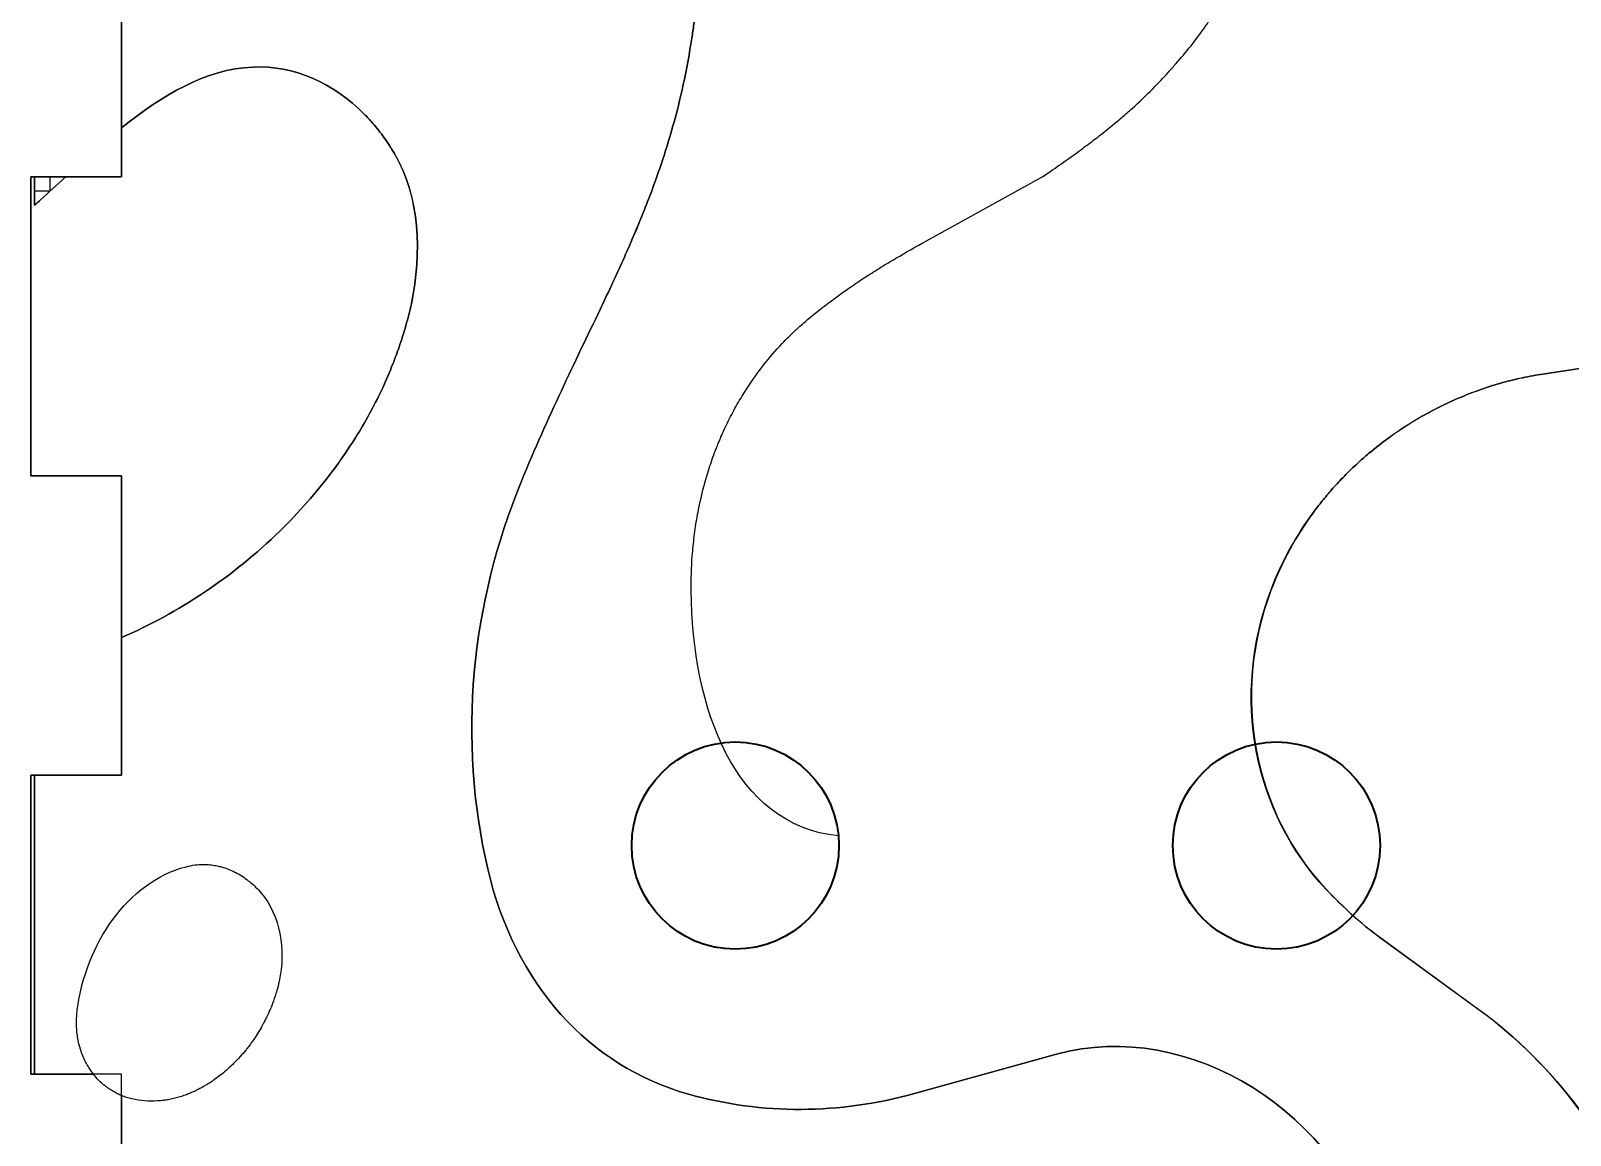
# Model space of a CAD drawing. Header units: millimetres. Extents: x 14 to 1319, y 14 to 743.
# Drawn here: x 670.7 to 911.3, y 326.9 to 499.6 of the extents above; entities that cross this region are included whole.
import ezdxf

# ---------------------------------------------------------------- set-up
doc = ezdxf.new("R2010")
doc.units = ezdxf.units.MM
doc.layers.add('Layer 1', color=7, linetype='Continuous')

msp = doc.modelspace()

# ---------------------------------------------------------------- linework, layer by layer
at = {"layer": 'Layer 1', "color": 1, "lineweight": 25, "true_color": 0xff0000}
for p, q in [((684.86, 476.78), (684.86, 504)), ((670.68, 476.78), (684.86, 476.78)), ((670.68, 429.98), (670.68, 476.78)), ((684.86, 429.98), (670.68, 429.98)), ((684.86, 383.18), (684.86, 429.98)), ((670.68, 383.18), (684.86, 383.18)), ((670.68, 336.38), (670.68, 383.18)), ((684.86, 336.38), (670.68, 336.38)), ((684.86, 289.58), (684.86, 336.38))]:
    msp.add_line(p, q, dxfattribs=at)
at = {"layer": 'Layer 1', "color": 7}
for p, q in [((673.71, 474.54), (673.71, 476.78)), ((671.27, 474.55), (673.72, 474.55))]:
    msp.add_line(p, q, dxfattribs=at)
at = {"layer": 'Layer 1', "color": 250, "lineweight": 35, "true_color": 0x231f20}
for centre in [(780.82, 372.16), (865.42, 372.16), (865.42, 372.16)]:
    msp.add_circle(centre, 16.2, dxfattribs=at)
at = {"layer": 'Layer 1'}
for points, knots in [([(852.02, 497.22), (852.3, 497.56), (852.57, 497.91), (852.83, 498.26), (853.49, 499.13), (854.14, 500.02), (854.75, 500.93), (854.99, 501.28), (855.23, 501.64), (855.46, 502), (856.13, 503.02), (856.77, 504.06), (857.38, 505.13), (858.19, 506.56), (858.96, 508.04), (859.68, 509.55), (860.16, 510.57), (860.62, 511.61), (861.05, 512.67), (861.48, 513.71), (861.88, 514.78), (862.26, 515.87)], [135, 135, 135, 135, 136, 136, 136, 137, 137, 137, 138, 138, 138, 139, 139, 139, 140, 140, 140, 141, 141, 141, 142, 142, 142, 142]), ([(775.43, 512.36), (775.4, 511.79), (775.37, 511.23), (775.33, 510.67), (775.29, 509.94), (775.24, 509.23), (775.18, 508.52), (775.14, 507.94), (775.09, 507.36), (775.04, 506.79), (774.95, 505.77), (774.85, 504.78), (774.74, 503.79), (774.63, 502.81), (774.51, 501.85), (774.38, 500.89), (774.28, 500.17), (774.18, 499.45), (774.07, 498.74)], [157, 157, 157, 157, 158, 158, 158, 159, 159, 159, 160, 160, 160, 161, 161, 161, 162, 162, 162, 163, 163, 163, 163]), ([(774.07, 498.74), (774.18, 499.45), (774.28, 500.17), (774.38, 500.89), (774.51, 501.85), (774.63, 502.81), (774.74, 503.79), (774.84, 504.78), (774.94, 505.77), (775.04, 506.79), (775.09, 507.36), (775.14, 507.94), (775.18, 508.52), (775.24, 509.23), (775.29, 509.94), (775.33, 510.67), (775.37, 511.23), (775.4, 511.79), (775.43, 512.36)], [16, 16, 16, 16, 17, 17, 17, 18, 18, 18, 19, 19, 19, 20, 20, 20, 21, 21, 21, 22, 22, 22, 22]), ([(774.07, 498.74), (773.94, 497.92), (773.82, 497.12), (773.68, 496.33), (773.43, 494.86), (773.15, 493.43), (772.86, 492.03), (771.92, 487.55), (770.76, 483.35), (769.43, 479.34), (768.86, 477.63), (768.27, 475.94), (767.65, 474.28), (767.18, 473.03), (766.7, 471.8), (766.2, 470.58), (765.46, 468.74), (764.69, 466.92), (763.88, 465.1), (763.35, 463.89), (762.81, 462.69), (762.25, 461.48), (761.97, 460.87), (761.69, 460.27), (761.41, 459.66)], [163, 163, 163, 163, 164, 164, 164, 165, 165, 165, 166, 166, 166, 167, 167, 167, 168, 168, 168, 169, 169, 169, 170, 170, 170, 171, 171, 171, 171]), ([(761.41, 459.66), (761.69, 460.27), (761.97, 460.87), (762.25, 461.48), (762.8, 462.69), (763.34, 463.89), (763.88, 465.1), (764.68, 466.92), (765.45, 468.74), (766.2, 470.58), (766.7, 471.8), (767.18, 473.03), (767.65, 474.28), (768.27, 475.94), (768.86, 477.63), (769.43, 479.34), (770.76, 483.35), (771.92, 487.55), (772.86, 492.03), (773.15, 493.43), (773.43, 494.86), (773.68, 496.33), (773.82, 497.12), (773.94, 497.92), (774.07, 498.74)], [8, 8, 8, 8, 9, 9, 9, 10, 10, 10, 11, 11, 11, 12, 12, 12, 13, 13, 13, 14, 14, 14, 15, 15, 15, 16, 16, 16, 16]), ([(848.52, 493.1), (848.91, 493.54), (849.3, 493.98), (849.69, 494.43), (850.49, 495.34), (851.27, 496.27), (852.02, 497.22)], [133, 133, 133, 133, 134, 134, 134, 135, 135, 135, 135]), ([(684.86, 484.41), (691.2, 489.51), (698.03, 493.6), (705.38, 493.93), (711.84, 494.22), (718.03, 491.39), (722.81, 486.57), (723.26, 486.12), (723.69, 485.65), (724.11, 485.17), (724.74, 484.45), (725.35, 483.68), (725.92, 482.88), (726.48, 482.08), (727.02, 481.25), (727.52, 480.39), (731.6, 473.38), (731.78, 465.05), (730.2, 456.89)], [29, 29, 29, 29, 30, 30, 30, 31, 31, 31, 32, 32, 32, 33, 33, 33, 34, 34, 34, 35, 35, 35, 35]), ([(727.53, 480.39), (727.02, 481.25), (726.49, 482.08), (725.92, 482.88), (725.35, 483.68), (724.74, 484.45), (724.11, 485.17), (723.69, 485.65), (723.26, 486.12), (722.81, 486.57), (718.03, 491.39), (711.84, 494.22), (705.38, 493.93), (698.03, 493.6), (691.2, 489.51), (684.86, 484.41)], [0, 0, 0, 0, 1, 1, 1, 2, 2, 2, 3, 3, 3, 4, 4, 4, 5, 5, 5, 5]), ([(842.85, 487.46), (843.96, 488.45), (845.06, 489.49), (846.13, 490.58), (846.94, 491.4), (847.73, 492.24), (848.52, 493.1)], [131, 131, 131, 131, 132, 132, 132, 133, 133, 133, 133]), ([(839.2, 484.35), (839.58, 484.66), (839.96, 484.97), (840.34, 485.29), (840.9, 485.76), (841.46, 486.24), (842.02, 486.72)], [128, 128, 128, 128, 129, 129, 129, 130, 130, 130, 130]), ([(828.99, 476.88), (830.88, 478.15), (832.73, 479.44), (834.54, 480.77), (835.33, 481.35), (836.12, 481.94), (836.89, 482.53), (837.28, 482.82), (837.67, 483.12), (838.05, 483.43)], [124, 124, 124, 124, 125, 125, 125, 126, 126, 126, 127, 127, 127, 127]), ([(676.02, 476.65), (674.72, 475.47), (673.45, 474.29), (672.2, 473.16), (671.89, 472.87), (671.59, 472.59), (671.28, 472.32)], [8, 8, 8, 8, 9, 9, 9, 10, 10, 10, 10]), ([(803.59, 462.61), (804.36, 463.1), (805.14, 463.56), (805.93, 464.02), (807.5, 464.95), (809.1, 465.86), (810.72, 466.76)], [121, 121, 121, 121, 122, 122, 122, 123, 123, 123, 123]), ([(799, 459.63), (799.75, 460.16), (800.51, 460.66), (801.28, 461.15), (802.04, 461.65), (802.82, 462.13), (803.59, 462.61)], [119, 119, 119, 119, 120, 120, 120, 121, 121, 121, 121]), ([(808.82, 333.38), (797.05, 330.13), (785.13, 330.04), (773.5, 333.28), (757.98, 337.61), (746.29, 350.49), (742.12, 368.51), (737.41, 388.85), (739.46, 409.87), (747.39, 429.17), (751.54, 439.28), (755.78, 447.82), (759.68, 456), (760.26, 457.23), (760.83, 458.44), (761.4, 459.65)], [2, 2, 2, 2, 3, 3, 3, 4, 4, 4, 5, 5, 5, 6, 6, 6, 7, 7, 7, 7]), ([(730.2, 456.89), (729.94, 455.74), (729.64, 454.6), (729.32, 453.48), (728.99, 452.35), (728.64, 451.23), (728.26, 450.13), (727.96, 449.25), (727.63, 448.38), (727.29, 447.51), (726.77, 446.21), (726.22, 444.93), (725.64, 443.67), (725.44, 443.25), (725.24, 442.84), (725.04, 442.42)], [35, 35, 35, 35, 36, 36, 36, 37, 37, 37, 38, 38, 38, 39, 39, 39, 40, 40, 40, 40]), ([(725.04, 442.42), (725.24, 442.84), (725.44, 443.25), (725.64, 443.67), (726.23, 444.93), (726.78, 446.21), (727.29, 447.51), (727.63, 448.38), (727.96, 449.25), (728.26, 450.13), (728.64, 451.23), (728.99, 452.35), (729.32, 453.48), (729.65, 454.6), (729.94, 455.74), (730.21, 456.89)], [19, 19, 19, 19, 20, 20, 20, 21, 21, 21, 22, 22, 22, 23, 23, 23, 24, 24, 24, 24]), ([(759.68, 456), (755.78, 447.82), (751.54, 439.28), (747.39, 429.17), (739.46, 409.87), (737.41, 388.85), (742.12, 368.51), (746.29, 350.49), (757.98, 337.61), (773.5, 333.28), (785.13, 330.04), (797.05, 330.13), (808.82, 333.38)], [173, 173, 173, 173, 174, 174, 174, 175, 175, 175, 176, 176, 176, 177, 177, 177, 177]), ([(791.52, 453.91), (791.79, 454.16), (792.06, 454.39), (792.34, 454.62), (792.7, 454.92), (793.07, 455.22), (793.43, 455.51), (793.8, 455.81), (794.16, 456.1), (794.53, 456.38), (794.9, 456.67), (795.27, 456.95), (795.64, 457.23)], [114, 114, 114, 114, 115, 115, 115, 116, 116, 116, 117, 117, 117, 118, 118, 118, 118]), ([(782.67, 443.71), (784.28, 446.19), (786.11, 448.52), (788.14, 450.67), (788.47, 451.03), (788.81, 451.37), (789.15, 451.7)], [109, 109, 109, 109, 110, 110, 110, 111, 111, 111, 111]), ([(901.89, 444.86), (902.96, 445.14), (904.03, 445.38), (905.11, 445.57), (905.64, 445.67), (906.18, 445.76), (906.71, 445.84)], [303, 303, 303, 303, 304, 304, 304, 305, 305, 305, 305]), ([(906.71, 445.84), (906.18, 445.76), (905.64, 445.67), (905.11, 445.57), (904.03, 445.37), (902.96, 445.13), (901.89, 444.86)], [28, 28, 28, 28, 29, 29, 29, 30, 30, 30, 30]), ([(780.6, 440.23), (780.83, 440.66), (781.06, 441.08), (781.3, 441.49), (781.54, 441.91), (781.79, 442.32), (782.04, 442.72), (782.25, 443.06), (782.46, 443.38), (782.67, 443.71)], [106, 106, 106, 106, 107, 107, 107, 108, 108, 108, 109, 109, 109, 109]), ([(901.87, 444.86), (901.07, 444.65), (900.27, 444.43), (899.47, 444.19), (898.67, 443.94), (897.88, 443.67), (897.09, 443.39), (896.56, 443.2), (896.03, 443.01), (895.51, 442.8), (894.42, 442.38), (893.34, 441.91), (892.27, 441.42), (887.99, 439.41), (883.88, 436.83), (880.12, 433.71)], [31, 31, 31, 31, 32, 32, 32, 33, 33, 33, 34, 34, 34, 35, 35, 35, 36, 36, 36, 36]), ([(897.09, 443.39), (897.88, 443.68), (898.68, 443.95), (899.47, 444.19), (900.27, 444.43), (901.07, 444.65), (901.87, 444.86)], [300, 300, 300, 300, 301, 301, 301, 302, 302, 302, 302]), ([(725.04, 442.42), (723.81, 439.93), (722.44, 437.51), (720.95, 435.19), (719.95, 433.64), (718.9, 432.13), (717.8, 430.66), (715.32, 427.35), (712.58, 424.26), (709.65, 421.38), (702.3, 414.21), (693.71, 408.51), (684.86, 404.68)], [40, 40, 40, 40, 41, 41, 41, 42, 42, 42, 43, 43, 43, 44, 44, 44, 44]), ([(684.86, 404.68), (693.71, 408.51), (702.3, 414.21), (709.65, 421.38), (712.58, 424.26), (715.32, 427.35), (717.8, 430.66), (718.91, 432.13), (719.96, 433.64), (720.95, 435.19), (722.45, 437.51), (723.82, 439.93), (725.04, 442.42)], [15, 15, 15, 15, 16, 16, 16, 17, 17, 17, 18, 18, 18, 19, 19, 19, 19]), ([(880.12, 433.71), (883.87, 436.85), (887.99, 439.43), (892.27, 441.42), (893.34, 441.91), (894.42, 442.38), (895.51, 442.8)], [297, 297, 297, 297, 298, 298, 298, 299, 299, 299, 299]), ([(776.63, 430.84), (776.77, 431.31), (776.93, 431.77), (777.09, 432.24), (777.25, 432.7), (777.41, 433.16), (777.59, 433.62)], [97, 97, 97, 97, 98, 98, 98, 99, 99, 99, 99]), ([(881.53, 357.82), (878.53, 360), (875.83, 362.54), (873.21, 365.29), (861.83, 377.26), (858.31, 395.63), (864.53, 412.06), (866.22, 416.54), (868.49, 420.62), (871.2, 424.28), (871.65, 424.89), (872.11, 425.49), (872.59, 426.08), (873.06, 426.66), (873.54, 427.24), (874.04, 427.8), (874.61, 428.44), (875.19, 429.07), (875.78, 429.68), (876.46, 430.38), (877.15, 431.06), (877.86, 431.72), (878.3, 432.14), (878.74, 432.54), (879.19, 432.92), (879.5, 433.19), (879.81, 433.45), (880.12, 433.71)], [288, 288, 288, 288, 289, 289, 289, 290, 290, 290, 291, 291, 291, 292, 292, 292, 293, 293, 293, 294, 294, 294, 295, 295, 295, 296, 296, 296, 297, 297, 297, 297]), ([(880.12, 433.71), (879.81, 433.45), (879.5, 433.19), (879.19, 432.92), (878.74, 432.53), (878.3, 432.13), (877.86, 431.72), (877.15, 431.06), (876.46, 430.38), (875.78, 429.68), (875.19, 429.07), (874.61, 428.44), (874.04, 427.8), (873.54, 427.24), (873.06, 426.66), (872.59, 426.08), (872.11, 425.49), (871.65, 424.89), (871.2, 424.28), (868.51, 420.61), (866.25, 416.53), (864.56, 412.06), (858.34, 395.63), (861.87, 377.26), (873.24, 365.29), (875.86, 362.54), (878.56, 360), (881.55, 357.82)], [36, 36, 36, 36, 37, 37, 37, 38, 38, 38, 39, 39, 39, 40, 40, 40, 41, 41, 41, 42, 42, 42, 43, 43, 43, 44, 44, 44, 45, 45, 45, 45]), ([(775.46, 426.52), (775.57, 427.01), (775.68, 427.49), (775.81, 427.97), (775.94, 428.46), (776.07, 428.94), (776.2, 429.41), (776.33, 429.89), (776.48, 430.37), (776.63, 430.84)], [94, 94, 94, 94, 95, 95, 95, 96, 96, 96, 97, 97, 97, 97]), ([(774.86, 423.56), (774.94, 424.05), (775.04, 424.55), (775.14, 425.05), (775.24, 425.54), (775.34, 426.03), (775.46, 426.52)], [92, 92, 92, 92, 93, 93, 93, 94, 94, 94, 94]), ([(963.95, 426.47), (963.5, 426.05), (963.05, 425.61), (962.6, 425.16), (943.95, 406.46), (936.8, 377.36), (944.2, 349.94), (955.45, 308.27), (979.88, 305.16), (998.25, 280.31), (1006.37, 269.33), (1010.46, 256.15), (1009.88, 241.48), (1008.63, 209.9), (989.77, 176.72), (970.69, 155.5), (949.33, 131.75), (919.46, 113.97), (903.58, 84.45), (895.83, 70.03), (892.69, 53.22), (895.3, 36.41), (895.73, 33.63), (896.35, 30.95), (897.1, 28.35)], [201, 201, 201, 201, 202, 202, 202, 203, 203, 203, 204, 204, 204, 205, 205, 205, 206, 206, 206, 207, 207, 207, 208, 208, 208, 209, 209, 209, 209]), ([(897.12, 28.35), (896.37, 30.95), (895.75, 33.63), (895.32, 36.41), (892.72, 53.22), (895.86, 70.03), (903.61, 84.45), (919.49, 113.97), (949.36, 131.75), (970.71, 155.5), (989.79, 176.72), (1008.66, 209.9), (1009.91, 241.48), (1010.49, 256.15), (1006.4, 269.33), (998.28, 280.31), (979.91, 305.16), (955.47, 308.27), (944.23, 349.94), (936.83, 377.35), (943.98, 406.45), (962.62, 425.16), (963.06, 425.61), (963.51, 426.04), (963.95, 426.47)], [448, 448, 448, 448, 449, 449, 449, 450, 450, 450, 451, 451, 451, 452, 452, 452, 453, 453, 453, 454, 454, 454, 455, 455, 455, 456, 456, 456, 456]), ([(774.1, 417.45), (774.14, 417.96), (774.18, 418.48), (774.23, 418.99), (774.34, 420.02), (774.46, 421.04), (774.61, 422.05), (774.68, 422.56), (774.77, 423.06), (774.86, 423.56)], [89, 89, 89, 89, 90, 90, 90, 91, 91, 91, 92, 92, 92, 92]), ([(796.95, 373.66), (780.57, 375.37), (774.1, 393.76), (773.92, 412.02), (773.9, 413.85), (773.96, 415.67), (774.1, 417.45)], [87.065369, 87.065369, 87.065369, 87.065369, 88, 88, 88, 89, 89, 89, 89]), ([(677.84, 344.13), (677.82, 344.55), (677.83, 344.99), (677.86, 345.43), (677.88, 345.76), (677.91, 346.09), (677.95, 346.42), (679.25, 356.75), (685.77, 366.43), (694.95, 368.85), (695.88, 369.1), (696.8, 369.21), (697.69, 369.21), (697.94, 369.21), (698.2, 369.2), (698.45, 369.18)], [52, 52, 52, 52, 53, 53, 53, 54, 54, 54, 55, 55, 55, 56, 56, 56, 57, 57, 57, 57]), ([(677.86, 345.43), (677.87, 345.76), (677.91, 346.09), (677.95, 346.42), (679.25, 356.75), (685.77, 366.43), (694.95, 368.85), (695.88, 369.1), (696.8, 369.21), (697.69, 369.21), (697.94, 369.21), (698.2, 369.2), (698.45, 369.18)], [59, 59, 59, 59, 60, 60, 60, 61, 61, 61, 62, 62, 62, 63, 63, 63, 63]), ([(701.17, 368.61), (701.5, 368.5), (701.82, 368.38), (702.14, 368.23), (702.34, 368.14), (702.53, 368.05), (702.72, 367.95), (703.41, 367.59), (704.07, 367.16), (704.69, 366.67)], [62, 62, 62, 62, 63, 63, 63, 64, 64, 64, 65, 65, 65, 65]), ([(702.14, 368.23), (702.34, 368.15), (702.53, 368.05), (702.72, 367.95), (703.41, 367.59), (704.07, 367.16), (704.69, 366.67)], [69, 69, 69, 69, 70, 70, 70, 71, 71, 71, 71]), ([(704.69, 366.67), (704.8, 366.59), (704.91, 366.5), (705.02, 366.41), (705.3, 366.18), (705.57, 365.93), (705.83, 365.68)], [65, 65, 65, 65, 66, 66, 66, 67, 67, 67, 67]), ([(704.69, 366.67), (704.8, 366.59), (704.91, 366.5), (705.02, 366.41), (705.3, 366.18), (705.57, 365.93), (705.83, 365.68)], [71, 71, 71, 71, 72, 72, 72, 73, 73, 73, 73]), ([(705.83, 365.68), (706.13, 365.38), (706.42, 365.07), (706.7, 364.74), (709.66, 361.25), (710.6, 355.91), (709.5, 350.89)], [67, 67, 67, 67, 68, 68, 68, 69, 69, 69, 69]), ([(705.83, 365.68), (706.13, 365.38), (706.42, 365.07), (706.7, 364.74), (709.66, 361.25), (710.6, 355.91), (709.5, 350.89), (709.4, 350.41), (709.28, 349.94), (709.14, 349.47)], [73, 73, 73, 73, 74, 74, 74, 75, 75, 75, 76, 76, 76, 76]), ([(708.87, 348.59), (708.71, 348.09), (708.53, 347.6), (708.34, 347.11), (708.24, 346.85), (708.13, 346.6), (708.02, 346.35)], [2, 2, 2, 2, 3, 3, 3, 4, 4, 4, 4]), ([(708.87, 348.59), (708.71, 348.09), (708.53, 347.6), (708.34, 347.11), (708.24, 346.85), (708.14, 346.6), (708.02, 346.35)], [77, 77, 77, 77, 78, 78, 78, 79, 79, 79, 79]), ([(831.03, 339.51), (851.73, 345.23), (875.28, 330.4), (881.69, 307.96), (885.62, 294.18), (883.44, 279.48), (875.92, 267.47), (862.28, 245.68), (835.54, 243.91), (817.77, 260.21), (816.62, 261.27), (815.51, 262.32), (814.42, 263.38), (812.8, 264.99), (811.22, 266.61), (809.65, 268.28), (808.87, 269.12), (808.09, 269.97), (807.3, 270.83)], [178, 178, 178, 178, 179, 179, 179, 180, 180, 180, 181, 181, 181, 182, 182, 182, 183, 183, 183, 184, 184, 184, 184]), ([(910.14, 239.2), (910.49, 239.59), (910.85, 239.97), (911.2, 240.36), (927.88, 258.74), (932.82, 286.12), (923.66, 310.67), (918.11, 325.55), (908.9, 337.86), (897.06, 346.49)], [284, 284, 284, 284, 285, 285, 285, 286, 286, 286, 287, 287, 287, 287]), ([(897.09, 346.49), (908.93, 337.85), (918.14, 325.55), (923.69, 310.67), (932.85, 286.12), (927.91, 258.74), (911.22, 240.36)], [46, 46, 46, 46, 47, 47, 47, 48, 48, 48, 48]), ([(678.09, 341.74), (678.02, 342.06), (677.97, 342.39), (677.93, 342.72), (677.89, 343.05), (677.86, 343.38), (677.85, 343.73)], [49, 49, 49, 49, 50, 50, 50, 51, 51, 51, 51]), ([(678.09, 341.74), (678.02, 342.06), (677.97, 342.39), (677.93, 342.72), (677.89, 343.05), (677.86, 343.38), (677.85, 343.73)], [55, 55, 55, 55, 56, 56, 56, 57, 57, 57, 57]), ([(706.38, 343.16), (706.17, 342.82), (705.96, 342.48), (705.74, 342.15), (705.57, 341.89), (705.39, 341.62), (705.2, 341.37)], [9, 9, 9, 9, 10, 10, 10, 11, 11, 11, 11]), ([(706.38, 343.16), (706.17, 342.82), (705.96, 342.48), (705.74, 342.15), (705.57, 341.89), (705.39, 341.62), (705.2, 341.37)], [84, 84, 84, 84, 85, 85, 85, 86, 86, 86, 86]), ([(704.28, 340.16), (704, 339.82), (703.72, 339.49), (703.43, 339.16), (703.09, 338.78), (702.74, 338.41), (702.37, 338.05), (702.21, 337.89), (702.05, 337.73), (701.89, 337.58)], [14, 14, 14, 14, 15, 15, 15, 16, 16, 16, 17, 17, 17, 17]), ([(704.28, 340.16), (704, 339.82), (703.72, 339.49), (703.43, 339.16), (703.09, 338.78), (702.74, 338.41), (702.37, 338.05), (702.21, 337.89), (702.05, 337.73), (701.89, 337.58)], [89, 89, 89, 89, 90, 90, 90, 91, 91, 91, 92, 92, 92, 92]), ([(679.63, 337.64), (679.45, 337.93), (679.29, 338.24), (679.14, 338.55), (679.06, 338.71), (678.99, 338.87), (678.92, 339.03)], [44, 44, 44, 44, 45, 45, 45, 46, 46, 46, 46]), ([(679.63, 337.64), (679.45, 337.93), (679.29, 338.24), (679.14, 338.55), (679.06, 338.71), (678.99, 338.87), (678.92, 339.03)], [50, 50, 50, 50, 51, 51, 51, 52, 52, 52, 52]), ([(681.71, 335.07), (681.27, 335.47), (680.86, 335.91), (680.49, 336.38), (680.26, 336.67), (680.04, 336.98), (679.84, 337.3)], [41, 41, 41, 41, 42, 42, 42, 43, 43, 43, 43]), ([(701.89, 337.58), (701.66, 337.37), (701.43, 337.16), (701.2, 336.96), (700.89, 336.69), (700.58, 336.43), (700.26, 336.19)], [17, 17, 17, 17, 18, 18, 18, 19, 19, 19, 19]), ([(701.89, 337.58), (701.66, 337.37), (701.43, 337.16), (701.2, 336.96), (700.89, 336.69), (700.58, 336.43), (700.26, 336.19)], [92, 92, 92, 92, 93, 93, 93, 94, 94, 94, 94]), ([(698.46, 334.92), (698.02, 334.64), (697.58, 334.38), (697.13, 334.15), (696.92, 334.04), (696.71, 333.94), (696.5, 333.84)], [22, 22, 22, 22, 23, 23, 23, 24, 24, 24, 24]), ([(698.46, 334.92), (698.02, 334.64), (697.58, 334.38), (697.13, 334.15), (696.92, 334.04), (696.71, 333.94), (696.5, 333.84)], [97, 97, 97, 97, 98, 98, 98, 99, 99, 99, 99]), ([(685.66, 332.77), (685.38, 332.85), (685.12, 332.95), (684.86, 333.06), (684.65, 333.15), (684.44, 333.24), (684.23, 333.34)], [34, 34, 34, 34, 35, 35, 35, 36, 36, 36, 36]), ([(690.97, 332.25), (690.8, 332.23), (690.64, 332.22), (690.47, 332.21), (689.15, 332.12), (687.81, 332.23), (686.48, 332.54)], [31, 31, 31, 31, 32, 32, 32, 33, 33, 33, 33]), ([(690.97, 332.25), (690.8, 332.23), (690.64, 332.22), (690.47, 332.21), (689.15, 332.12), (687.81, 332.23), (686.48, 332.54)], [106, 106, 106, 106, 107, 107, 107, 108, 108, 108, 108]), ([(692.15, 332.41), (691.93, 332.37), (691.7, 332.33), (691.47, 332.3), (691.31, 332.28), (691.14, 332.26), (690.97, 332.25)], [29, 29, 29, 29, 30, 30, 30, 31, 31, 31, 31]), ([(692.15, 332.41), (691.93, 332.37), (691.7, 332.33), (691.47, 332.3), (691.31, 332.28), (691.14, 332.26), (690.97, 332.25)], [104, 104, 104, 104, 105, 105, 105, 106, 106, 106, 106]), ([(694.63, 333.06), (694.09, 332.87), (693.54, 332.71), (692.99, 332.58), (692.71, 332.51), (692.43, 332.45), (692.15, 332.41)], [27, 27, 27, 27, 28, 28, 28, 29, 29, 29, 29]), ([(694.63, 333.06), (694.09, 332.87), (693.54, 332.71), (692.99, 332.58), (692.71, 332.51), (692.43, 332.45), (692.15, 332.41)], [102, 102, 102, 102, 103, 103, 103, 104, 104, 104, 104])]:
    msp.add_open_spline(points, degree=3, knots=knots, dxfattribs=at)
for points in [[(684.86, 504), (684.86, 504), (684.86, 484.41), (684.86, 484.41)], [(842.02, 486.72), (842.3, 486.97), (842.58, 487.21), (842.85, 487.46)], [(684.86, 484.41), (684.86, 484.41), (684.86, 476.78), (684.86, 476.78)], [(838.05, 483.43), (838.44, 483.73), (838.82, 484.03), (839.2, 484.35)], [(730.21, 456.89), (731.79, 465.05), (731.61, 473.38), (727.53, 480.39)], [(670.68, 476.78), (670.68, 476.78), (670.68, 429.98), (670.68, 429.98)], [(671.28, 476.78), (671.28, 476.78), (670.68, 476.78), (670.68, 476.78)], [(676.15, 476.78), (676.15, 476.78), (671.27, 476.78), (671.27, 476.78)], [(671.27, 476.78), (671.27, 476.78), (671.27, 472.32), (671.27, 472.32)], [(671.28, 472.32), (671.28, 472.32), (671.28, 476.78), (671.28, 476.78)], [(672.2, 473.16), (673.45, 474.29), (674.72, 475.47), (676.02, 476.65)], [(676.02, 476.65), (676.06, 476.7), (676.11, 476.74), (676.15, 476.78)], [(676.15, 476.78), (676.11, 476.74), (676.06, 476.7), (676.02, 476.65)], [(684.86, 476.78), (684.86, 476.78), (676.15, 476.78), (676.15, 476.78)], [(810.72, 466.76), (810.72, 466.76), (828.99, 476.88), (828.99, 476.88)], [(671.27, 472.32), (671.27, 472.32), (671.28, 472.32), (671.28, 472.32)], [(671.28, 472.33), (671.59, 472.6), (671.89, 472.88), (672.2, 473.16)], [(671.28, 472.32), (671.28, 472.32), (671.28, 472.33), (671.28, 472.33)], [(761.4, 459.65), (760.84, 458.44), (760.26, 457.22), (759.68, 456)], [(761.41, 459.66), (761.41, 459.66), (761.4, 459.66), (761.4, 459.65)], [(761.4, 459.65), (761.4, 459.66), (761.41, 459.66), (761.41, 459.66)], [(795.64, 457.23), (796.74, 458.06), (797.86, 458.86), (799, 459.63)], [(789.15, 451.7), (789.48, 452.04), (789.83, 452.37), (790.18, 452.7)], [(790.18, 452.7), (790.35, 452.87), (790.53, 453.03), (790.71, 453.19)], [(790.71, 453.19), (790.97, 453.44), (791.24, 453.68), (791.52, 453.91)], [(906.71, 445.84), (906.71, 445.84), (930.58, 449.48), (930.58, 449.48)], [(930.58, 449.48), (930.58, 449.48), (906.71, 445.84), (906.71, 445.84)], [(895.51, 442.8), (896.03, 443.02), (896.56, 443.22), (897.09, 443.39)], [(901.87, 444.86), (901.88, 444.86), (901.89, 444.86), (901.89, 444.86)], [(901.89, 444.86), (901.89, 444.86), (901.88, 444.86), (901.87, 444.86)], [(779.29, 437.65), (779.49, 438.09), (779.7, 438.52), (779.93, 438.95)], [(779.93, 438.95), (780.14, 439.38), (780.36, 439.81), (780.6, 440.23)], [(778.29, 435.38), (778.41, 435.7), (778.55, 436.01), (778.69, 436.33)], [(778.69, 436.33), (778.88, 436.77), (779.08, 437.21), (779.29, 437.65)], [(777.59, 433.62), (777.71, 433.95), (777.83, 434.27), (777.97, 434.59)], [(777.97, 434.59), (778.05, 434.81), (778.14, 435.02), (778.23, 435.24)], [(778.23, 435.24), (778.24, 435.28), (778.26, 435.33), (778.29, 435.38)], [(670.68, 429.98), (670.68, 429.98), (684.86, 429.98), (684.86, 429.98)], [(684.86, 429.98), (684.86, 429.98), (684.86, 404.68), (684.86, 404.68)], [(684.86, 404.68), (684.86, 404.68), (684.86, 383.18), (684.86, 383.18)], [(671.26, 383.18), (671.26, 383.18), (670.68, 383.18), (670.68, 383.18)], [(670.68, 383.18), (670.68, 383.18), (670.68, 336.38), (670.68, 336.38)], [(671.26, 383.18), (671.26, 383.18), (671.26, 336.38), (671.26, 336.38)], [(684.86, 383.18), (684.86, 383.18), (671.26, 383.18), (671.26, 383.18)], [(671.26, 336.38), (671.26, 336.38), (671.26, 383.18), (671.26, 383.18)], [(698.45, 369.18), (698.79, 369.16), (699.12, 369.12), (699.45, 369.05)], [(698.45, 369.18), (698.79, 369.16), (699.12, 369.12), (699.45, 369.05)], [(699.45, 369.05), (699.57, 369.04), (699.68, 369.02), (699.8, 368.99)], [(699.45, 369.05), (699.57, 369.04), (699.68, 369.02), (699.8, 368.99)], [(699.8, 368.99), (699.92, 368.97), (700.05, 368.94), (700.17, 368.91)], [(699.8, 368.99), (699.92, 368.97), (700.05, 368.94), (700.17, 368.91)], [(700.17, 368.91), (700.39, 368.86), (700.6, 368.8), (700.82, 368.73)], [(700.17, 368.91), (700.39, 368.86), (700.6, 368.8), (700.82, 368.73)], [(700.82, 368.73), (700.94, 368.7), (701.06, 368.66), (701.17, 368.61)], [(700.82, 368.73), (700.94, 368.7), (701.06, 368.66), (701.17, 368.61)], [(701.17, 368.61), (701.5, 368.5), (701.82, 368.38), (702.14, 368.23)], [(897.06, 346.49), (897.06, 346.49), (881.53, 357.82), (881.53, 357.82)], [(881.55, 357.82), (881.55, 357.82), (897.09, 346.49), (897.09, 346.49)], [(709.14, 349.47), (709.06, 349.18), (708.97, 348.88), (708.87, 348.59)], [(709.14, 349.47), (709.06, 349.18), (708.97, 348.88), (708.87, 348.59)], [(709.5, 350.89), (709.4, 350.41), (709.28, 349.94), (709.14, 349.47)], [(677.84, 344.13), (677.82, 344.55), (677.83, 344.99), (677.86, 345.43)], [(706.97, 344.2), (706.78, 343.85), (706.58, 343.5), (706.38, 343.16)], [(706.97, 344.2), (706.78, 343.85), (706.58, 343.5), (706.38, 343.16)], [(707.25, 344.73), (707.16, 344.55), (707.06, 344.37), (706.97, 344.2)], [(707.25, 344.73), (707.16, 344.55), (707.06, 344.37), (706.97, 344.2)], [(707.56, 345.35), (707.47, 345.14), (707.36, 344.93), (707.25, 344.73)], [(707.56, 345.35), (707.47, 345.14), (707.36, 344.93), (707.25, 344.73)], [(707.76, 345.77), (707.7, 345.63), (707.63, 345.49), (707.56, 345.35)], [(707.76, 345.77), (707.7, 345.63), (707.63, 345.49), (707.56, 345.35)], [(708.02, 346.35), (707.94, 346.15), (707.85, 345.96), (707.76, 345.77)], [(708.02, 346.35), (707.94, 346.15), (707.85, 345.96), (707.76, 345.77)], [(881.69, 307.96), (875.28, 330.4), (851.73, 345.23), (831.03, 339.51)], [(677.85, 343.73), (677.84, 343.86), (677.84, 343.99), (677.84, 344.13)], [(677.85, 343.73), (677.84, 343.86), (677.84, 343.99), (677.84, 344.13)], [(678.38, 340.54), (678.26, 340.93), (678.16, 341.33), (678.09, 341.74)], [(678.38, 340.54), (678.26, 340.93), (678.16, 341.33), (678.09, 341.74)], [(678.54, 340.02), (678.48, 340.19), (678.43, 340.36), (678.38, 340.54)], [(678.54, 340.02), (678.48, 340.19), (678.43, 340.36), (678.38, 340.54)], [(678.92, 339.03), (678.78, 339.35), (678.65, 339.68), (678.54, 340.02)], [(678.92, 339.03), (678.78, 339.35), (678.65, 339.68), (678.54, 340.02)], [(704.39, 340.3), (704.36, 340.25), (704.32, 340.21), (704.28, 340.16)], [(704.39, 340.3), (704.36, 340.25), (704.32, 340.21), (704.28, 340.16)], [(704.8, 340.83), (704.67, 340.65), (704.53, 340.47), (704.39, 340.3)], [(704.8, 340.83), (704.67, 340.65), (704.53, 340.47), (704.39, 340.3)], [(705.2, 341.37), (705.07, 341.19), (704.94, 341.01), (704.8, 340.83)], [(705.2, 341.37), (705.07, 341.19), (704.94, 341.01), (704.8, 340.83)], [(808.82, 333.38), (808.82, 333.38), (831.03, 339.51), (831.03, 339.51)], [(831.03, 339.51), (831.03, 339.51), (808.82, 333.38), (808.82, 333.38)], [(679.84, 337.3), (679.77, 337.41), (679.7, 337.52), (679.63, 337.64)], [(679.84, 337.3), (679.77, 337.41), (679.7, 337.52), (679.63, 337.64)], [(680.49, 336.38), (680.26, 336.67), (680.04, 336.98), (679.84, 337.3)], [(670.68, 336.38), (670.68, 336.38), (671.26, 336.38), (671.26, 336.38)], [(671.26, 336.38), (671.26, 336.38), (680.49, 336.38), (680.49, 336.38)], [(681.96, 334.85), (681.87, 334.92), (681.79, 335), (681.71, 335.07)], [(682.4, 334.49), (682.25, 334.61), (682.1, 334.73), (681.96, 334.85)], [(698.76, 335.11), (698.66, 335.05), (698.56, 334.98), (698.46, 334.92)], [(698.76, 335.11), (698.66, 335.05), (698.56, 334.98), (698.46, 334.92)], [(699.41, 335.56), (699.2, 335.4), (698.98, 335.25), (698.76, 335.11)], [(699.41, 335.56), (699.2, 335.4), (698.98, 335.25), (698.76, 335.11)], [(700.26, 336.19), (699.98, 335.97), (699.7, 335.76), (699.41, 335.56)], [(700.26, 336.19), (699.98, 335.97), (699.7, 335.76), (699.41, 335.56)], [(682.84, 334.17), (682.69, 334.27), (682.54, 334.38), (682.4, 334.49)], [(683.52, 333.73), (683.29, 333.86), (683.06, 334.01), (682.84, 334.17)], [(684.23, 333.34), (683.99, 333.46), (683.75, 333.59), (683.52, 333.73)], [(684.86, 333.06), (684.86, 333.06), (684.86, 298.52), (684.86, 298.52)], [(685.66, 332.77), (685.38, 332.85), (685.12, 332.95), (684.86, 333.06)], [(686.48, 332.54), (686.2, 332.61), (685.92, 332.68), (685.66, 332.77)], [(686.48, 332.54), (686.2, 332.61), (685.92, 332.68), (685.66, 332.77)], [(695.29, 333.31), (695.07, 333.21), (694.85, 333.13), (694.63, 333.06)], [(695.29, 333.31), (695.07, 333.21), (694.85, 333.13), (694.63, 333.06)], [(695.92, 333.57), (695.71, 333.48), (695.5, 333.39), (695.29, 333.31)], [(695.92, 333.57), (695.71, 333.48), (695.5, 333.39), (695.29, 333.31)], [(696.5, 333.84), (696.31, 333.74), (696.12, 333.65), (695.92, 333.57)], [(696.5, 333.84), (696.31, 333.74), (696.12, 333.65), (695.92, 333.57)]]:
    msp.add_open_spline(points, degree=3, dxfattribs=at)
at = {"layer": 'Layer 1', "color": 7}
msp.add_open_spline([(671.27, 476.78), (671.27, 476.78), (671.27, 472.32), (671.27, 472.32), (671.27, 472.32), (671.28, 472.32), (671.28, 472.32), (671.28, 472.32), (671.28, 472.33), (671.28, 472.33), (671.59, 472.6), (671.89, 472.88), (672.2, 473.16), (673.45, 474.29), (674.72, 475.47), (676.02, 476.65), (676.06, 476.7), (676.11, 476.74), (676.15, 476.78), (676.15, 476.78), (671.27, 476.78), (671.27, 476.78)], degree=3, knots=[0, 0, 0, 0, 1, 1, 1, 2, 2, 2, 3, 3, 3, 4, 4, 4, 5, 5, 5, 6, 6, 6, 7, 7, 7, 7], dxfattribs=at)

doc.saveas('drawing.dxf')
